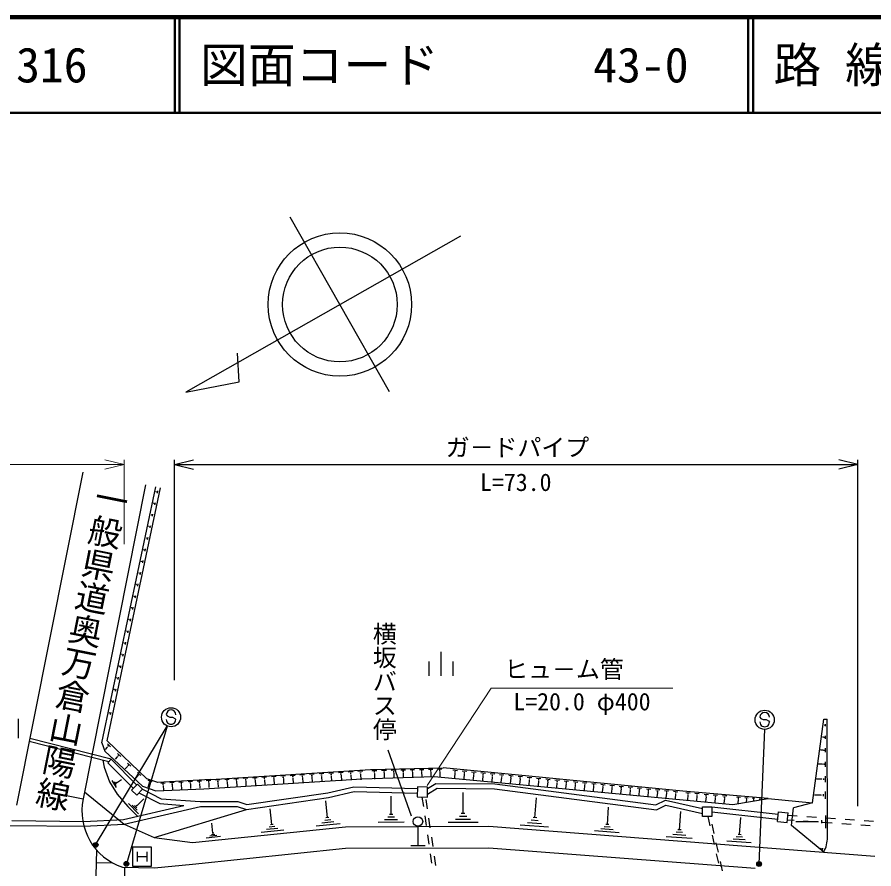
# Model space of a CAD drawing. Units: millimetres, scale not verified. Extents: x 40000 to 680000, y 20000 to 380000.
# Drawn here: x 101251 to 190885, y 290902 to 380000 of the extents above; entities that cross this region are included whole.
import ezdxf
from ezdxf.enums import TextEntityAlignment as Align

# ---------------------------------------------------------------- set-up
doc = ezdxf.new("R2010")
doc.units = ezdxf.units.MM
doc.header["$LTSCALE"] = 1000
doc.header["$PDMODE"] = 32
doc.header["$PDSIZE"] = 500
for name, color, linetype, lineweight in [('S-BGD', 7, 'Continuous', 25), ('S-STR-HTXT', 7, 'Continuous', 13), ('S-STR-STRC', 7, 'Continuous', 25), ('S-TTL', 2, 'Continuous', 140), ('S-TTL-LINE', 7, 'Continuous', 50)]:
    doc.layers.add(name, color=color, linetype=linetype, lineweight=lineweight)
doc.layers.add('S-TTL-TXT', color=7, linetype='Continuous')
doc.styles.add('@ＭＳ ゴシック', font='')
doc.styles.add('ＭＳ ゴシック', font='')
doc.styles.get('@ＭＳ ゴシック').set_extended_font_data('@MS Gothic')
doc.styles.get('ＭＳ ゴシック').set_extended_font_data('MS Gothic')

msp = doc.modelspace()

# ---------------------------------------------------------------- linework, layer by layer
at = {"layer": 'S-BGD'}
for p, q in [((140207, 340809), (129830, 359066)), ((147625, 357102), (118909, 340782)), ((124472, 341866), (124317, 344863)), ((118909, 340782), (124472, 341866)), ((108109, 332389), (101201, 297566)), ((114680, 331085), (108161, 298218)), ((110101, 304092), (115776, 330853)), ((110657, 304299), (116247, 330754)), ((115811, 330358), (115775, 330365)), ((115809, 330350), (115813, 330365)), ((115875, 330313), (115888, 330372)), ((115927, 330210), (115977, 330446)), ((115554, 329144), (115517, 329151)), ((115553, 329136), (115556, 329151)), ((115619, 329099), (115631, 329158)), ((115671, 328996), (115721, 329232)), ((115297, 327929), (115260, 327937)), ((115296, 327922), (115299, 327936)), ((115362, 327884), (115374, 327943)), ((115414, 327781), (115464, 328017)), ((115040, 326714), (115002, 326722)), ((115039, 326706), (115042, 326721)), ((115105, 326669), (115118, 326728)), ((115157, 326565), (115207, 326802)), ((114783, 325498), (114744, 325507)), ((114781, 325491), (114785, 325506)), ((114848, 325454), (114861, 325513)), ((114900, 325350), (114951, 325587)), ((114526, 324282), (114486, 324291)), ((114524, 324275), (114527, 324290)), ((114591, 324238), (114603, 324297)), ((114643, 324133), (114694, 324371)), ((114269, 323066), (114229, 323074)), ((114267, 323059), (114270, 323073)), ((114334, 323021), (114346, 323081)), ((114386, 322917), (114437, 323155)), ((114011, 321849), (113970, 321858)), ((114010, 321842), (114013, 321857)), ((114076, 321804), (114089, 321864)), ((114129, 321700), (114180, 321938)), ((113754, 320632), (113712, 320641)), ((113752, 320624), (113755, 320639)), ((113819, 320587), (113832, 320647)), ((113872, 320482), (113922, 320721)), ((113496, 319414), (113454, 319423)), ((113494, 319407), (113498, 319422)), ((113562, 319369), (113574, 319429)), ((113614, 319264), (113665, 319504)), ((113238, 318196), (113196, 318205)), ((113237, 318189), (113240, 318204)), ((113304, 318151), (113317, 318211)), ((113357, 318046), (113408, 318286)), ((112981, 316978), (112938, 316987)), ((112979, 316970), (112982, 316985)), ((113046, 316932), (113059, 316992)), ((113099, 316827), (113150, 317067)), ((112723, 315759), (112679, 315768)), ((112721, 315751), (112724, 315766)), ((112789, 315713), (112801, 315773)), ((112842, 315608), (112893, 315848)), ((112584, 314388), (112635, 314629)), ((112465, 314539), (112421, 314549)), ((112463, 314532), (112466, 314547)), ((112531, 314494), (112544, 314554)), ((112207, 313319), (112162, 313329)), ((112205, 313312), (112208, 313327)), ((112273, 313274), (112286, 313334)), ((112326, 313168), (112377, 313410)), ((145609, 311100), (145609, 313600)), ((111949, 312099), (111903, 312109)), ((111947, 312091), (111950, 312107)), ((112015, 312053), (112028, 312114)), ((112068, 311947), (112120, 312189)), ((144359, 311100), (144359, 312600)), ((146859, 311100), (146859, 312600)), ((111690, 310878), (111644, 310888)), ((111689, 310871), (111692, 310886)), ((111757, 310833), (111770, 310893)), ((111810, 310726), (111862, 310969)), ((111432, 309657), (111385, 309667)), ((111430, 309649), (111434, 309665)), ((111499, 309611), (111511, 309672)), ((111552, 309505), (111604, 309748)), ((111174, 308435), (111126, 308445)), ((111172, 308428), (111175, 308443)), ((111240, 308390), (111253, 308450)), ((111294, 308283), (111345, 308526)), ((101375, 306591), (101375, 304591)), ((110915, 307213), (110867, 307224)), ((110914, 307206), (110917, 307221)), ((110982, 307167), (110995, 307228)), ((111036, 307061), (111087, 307304)), ((184451, 297810), (185661, 306569)), ((185661, 306569), (186012, 306549)), ((186051, 294213), (186012, 306549)), ((185677, 305927), (185672, 305927)), ((185677, 305920), (185677, 305935)), ((185746, 305899), (185745, 305956)), ((185815, 305813), (185814, 306043)), ((185819, 304503), (185818, 304825)), ((110833, 302115), (102524, 304238)), ((111079, 302362), (102583, 304533)), ((110101, 304092), (110433, 303220)), ((114830, 300322), (110657, 304299)), ((111031, 303666), (110693, 303988)), ((185625, 304663), (185497, 304663)), ((185625, 304653), (185625, 304673)), ((185722, 304623), (185722, 304704)), ((110433, 303220), (114376, 299562)), ((110668, 303624), (110459, 303405)), ((110679, 303614), (110658, 303635)), ((110807, 303686), (110723, 303766)), ((112087, 302660), (111756, 302975)), ((185570, 303306), (185310, 303305)), ((185570, 303293), (185570, 303319)), ((185696, 303254), (185696, 303359)), ((185823, 303097), (185822, 303518)), ((110234, 302268), (110361, 301549)), ((110726, 302008), (111079, 302362)), ((113754, 299687), (111079, 302362)), ((111732, 302619), (111495, 302371)), ((111742, 302609), (111722, 302629)), ((111868, 302679), (111785, 302758)), ((185828, 301587), (185826, 302115)), ((110361, 301549), (110916, 300016)), ((113400, 299334), (110726, 302008)), ((112789, 301620), (112561, 301382)), ((112799, 301611), (112778, 301630)), ((113136, 301660), (112812, 301969)), ((112922, 301679), (112841, 301756)), ((121524, 300252), (138234, 301291)), ((138234, 301291), (145823, 301455)), ((138352, 301193), (138883, 301205)), ((139379, 301215), (139895, 301226)), ((140391, 301237), (140892, 301248)), ((141388, 301259), (141874, 301269)), ((142370, 301280), (142841, 301290)), ((143337, 301301), (143793, 301311)), ((143511, 301168), (143625, 301170)), ((144290, 301322), (144732, 301331)), ((144459, 301192), (144569, 301195)), ((145229, 301342), (145682, 301352)), ((145401, 301210), (145515, 301212)), ((170912, 299020), (145823, 301455)), ((146836, 301256), (147317, 301209)), ((185510, 301850), (185109, 301849)), ((185510, 301834), (185510, 301867)), ((185669, 301785), (185668, 301917)), ((113838, 300628), (113620, 300399)), ((113848, 300619), (113828, 300638)), ((114178, 300667), (113861, 300969)), ((113968, 300686), (113889, 300761)), ((115979, 299953), (114830, 300322)), ((120777, 299279), (137325, 300332)), ((122967, 300273), (123436, 300301)), ((123936, 300331), (124408, 300360)), ((124908, 300390), (125385, 300418)), ((125885, 300448), (126365, 300477)), ((126073, 300315), (126194, 300322)), ((126865, 300507), (127350, 300536)), ((127056, 300373), (127177, 300380)), ((127850, 300566), (128338, 300596)), ((128042, 300431), (128164, 300438)), ((128096, 300287), (128127, 300289)), ((128112, 300288), (128144, 299752)), ((128838, 300626), (129331, 300656)), ((129032, 300489), (129155, 300497)), ((129087, 300344), (129118, 300346)), ((129103, 300345), (129135, 299803)), ((129831, 300686), (130328, 300715)), ((130027, 300548), (130151, 300555)), ((130082, 300401), (130113, 300403)), ((130098, 300402), (130131, 299854)), ((130828, 300745), (131329, 300776)), ((131025, 300606), (131151, 300614)), ((131081, 300459), (131113, 300461)), ((131097, 300460), (131130, 299906)), ((131830, 300806), (132335, 300836)), ((132028, 300665), (132154, 300673)), ((132085, 300517), (132116, 300519)), ((132100, 300518), (132134, 299958)), ((132835, 300866), (133344, 300897)), ((133035, 300725), (133163, 300732)), ((133092, 300575), (133124, 300577)), ((133108, 300576), (133142, 300010)), ((133845, 300927), (134358, 300958)), ((134046, 300784), (134175, 300792)), ((134104, 300633), (134136, 300635)), ((134120, 300634), (134154, 300062)), ((134858, 300988), (135376, 301019)), ((135062, 300844), (135191, 300852)), ((135120, 300691), (135152, 300693)), ((135136, 300692), (135171, 300115)), ((135876, 301049), (136399, 301080)), ((136082, 300904), (136212, 300912)), ((136140, 300750), (136173, 300752)), ((136156, 300751), (136191, 300168)), ((136899, 301110), (137425, 301142)), ((137106, 300964), (137237, 300972)), ((137165, 300809), (137197, 300811)), ((137181, 300810), (137216, 300221)), ((137325, 300332), (144899, 300568)), ((138555, 301038), (138688, 301041)), ((138608, 300880), (138641, 300880)), ((138625, 300880), (138637, 300294)), ((139576, 301065), (139705, 301068)), ((139628, 300911), (139660, 300912)), ((139644, 300911), (139656, 300347)), ((140582, 301091), (140707, 301094)), ((140632, 300942), (140664, 300943)), ((140648, 300942), (140660, 300399)), ((141573, 301117), (141695, 301120)), ((141622, 300972), (141652, 300973)), ((141637, 300973), (141648, 300450)), ((142549, 301143), (142667, 301145)), ((142597, 301002), (142626, 301003)), ((142611, 301003), (142622, 300500)), ((143557, 301032), (143585, 301032)), ((143571, 301032), (143582, 300550)), ((144503, 301061), (144531, 301061)), ((144517, 301061), (144527, 300599)), ((144899, 300568), (176129, 297628)), ((145447, 301074), (145475, 301075)), ((145461, 301075), (145472, 300564)), ((147049, 300944), (146998, 300421)), ((147003, 301094), (147123, 301082)), ((147034, 300945), (147064, 300943)), ((147815, 301161), (148294, 301114)), ((148026, 300850), (147976, 300329)), ((147980, 301000), (148100, 300988)), ((148011, 300851), (148041, 300849)), ((148792, 301066), (149270, 301020)), ((149003, 300756), (148952, 300237)), ((148957, 300905), (149076, 300894)), ((148988, 300758), (149018, 300755)), ((149767, 300972), (150244, 300925)), ((149978, 300662), (149927, 300145)), ((149932, 300811), (150051, 300800)), ((149963, 300664), (149993, 300661)), ((150741, 300877), (151216, 300831)), ((150951, 300569), (150901, 300053)), ((150906, 300717), (151024, 300706)), ((150936, 300570), (150966, 300567)), ((151714, 300783), (152188, 300737)), ((151923, 300475), (151873, 299962)), ((151878, 300623), (151996, 300612)), ((151908, 300477), (151938, 300474)), ((152685, 300688), (153158, 300642)), ((152894, 300382), (152844, 299870)), ((152849, 300529), (152967, 300518)), ((152879, 300383), (152909, 300380)), ((153655, 300594), (154126, 300549)), ((153863, 300289), (153814, 299779)), ((153818, 300436), (153936, 300424)), ((153848, 300290), (153878, 300287)), ((154623, 300500), (155093, 300455)), ((154786, 300342), (154903, 300331)), ((155591, 300406), (156059, 300361)), ((156556, 300313), (157023, 300267)), ((185447, 300288), (184893, 300286)), ((185447, 300268), (185447, 300308)), ((185639, 300208), (185639, 300369)), ((185833, 299968), (185831, 300610)), ((110916, 300016), (111707, 298705)), ((111645, 299397), (111187, 300157)), ((111606, 299633), (111377, 300013)), ((111625, 299773), (111511, 299963)), ((111673, 299867), (111615, 299962)), ((111644, 299914), (112176, 300235)), ((113219, 299152), (113829, 299762)), ((113829, 299762), (114368, 299223)), ((114376, 299562), (115751, 299061)), ((115054, 299870), (114910, 299421)), ((114925, 300187), (115342, 300053)), ((115041, 299874), (115067, 299865)), ((115042, 300011), (115146, 299978)), ((121524, 300252), (115979, 299953)), ((116295, 299872), (116740, 299899)), ((116470, 299749), (116581, 299756)), ((116520, 299618), (116547, 299620)), ((116533, 299619), (116562, 299145)), ((117242, 299929), (117686, 299956)), ((117416, 299806), (117527, 299813)), ((117466, 299675), (117494, 299677)), ((117480, 299676), (117508, 299202)), ((118186, 299986), (118634, 300013)), ((118362, 299861), (118474, 299868)), ((118412, 299730), (118440, 299731)), ((118426, 299730), (118455, 299251)), ((119134, 300043), (119587, 300070)), ((119312, 299917), (119425, 299924)), ((119363, 299784), (119391, 299786)), ((119377, 299785), (119406, 299300)), ((120087, 300100), (120543, 300127)), ((120266, 299973), (120380, 299980)), ((120317, 299839), (120345, 299841)), ((120331, 299840), (120361, 299349)), ((121043, 300158), (121503, 300185)), ((121224, 300030), (121339, 300037)), ((121275, 299894), (121304, 299896)), ((121290, 299895), (121319, 299399)), ((122003, 300215), (122467, 300243)), ((122186, 300086), (122302, 300093)), ((122238, 299950), (122267, 299951)), ((122252, 299951), (122282, 299449)), ((123152, 300143), (123269, 300150)), ((123204, 300005), (123233, 300007)), ((123218, 300006), (123249, 299499)), ((124121, 300200), (124239, 300207)), ((124174, 300061), (124204, 300063)), ((124189, 300062), (124220, 299549)), ((125095, 300258), (125214, 300265)), ((125149, 300117), (125178, 300119)), ((125164, 300118), (125195, 299599)), ((126127, 300174), (126157, 300176)), ((126142, 300175), (126174, 299650)), ((127110, 300230), (127140, 300232)), ((127125, 300231), (127157, 299701)), ((133748, 298871), (136463, 299487)), ((136463, 299487), (143087, 299324)), ((143126, 299470), (143097, 298433)), ((144198, 299440), (143126, 299470)), ((144168, 298403), (144198, 299440)), ((144194, 299318), (145066, 299836)), ((145066, 299836), (151213, 299784)), ((151213, 299784), (168069, 297591)), ((154831, 300196), (154782, 299688)), ((154816, 300197), (154846, 300194)), ((155797, 300103), (155748, 299597)), ((155753, 300249), (155870, 300237)), ((155783, 300104), (155812, 300101)), ((156763, 300010), (156714, 299506)), ((156718, 300156), (156834, 300144)), ((156748, 300011), (156777, 300008)), ((157521, 300219), (157986, 300174)), ((157726, 299917), (157677, 299415)), ((157682, 300062), (157798, 300051)), ((157712, 299919), (157741, 299916)), ((158483, 300126), (158948, 300081)), ((158689, 299825), (158640, 299325)), ((158644, 299969), (158760, 299958)), ((158674, 299826), (158703, 299823)), ((159445, 300032), (159908, 299987)), ((159649, 299732), (159601, 299234)), ((159605, 299877), (159721, 299865)), ((159635, 299734), (159664, 299731)), ((160405, 299939), (160867, 299894)), ((160609, 299640), (160561, 299144)), ((160565, 299784), (160680, 299773)), ((160595, 299641), (160623, 299639)), ((161364, 299846), (161824, 299801)), ((161567, 299548), (161519, 299054)), ((161523, 299691), (161638, 299680)), ((161553, 299549), (161581, 299546)), ((162321, 299753), (162780, 299709)), ((162524, 299456), (162476, 298964)), ((162480, 299599), (162595, 299588)), ((162510, 299457), (162538, 299454)), ((163277, 299660), (163735, 299616)), ((163435, 299507), (163550, 299495)), ((164232, 299568), (164688, 299524)), ((164390, 299414), (164504, 299403)), ((165185, 299475), (165640, 299431)), ((166137, 299383), (166590, 299339)), ((104826, 298880), (108161, 298218)), ((108305, 298949), (112441, 295565)), ((111707, 298705), (112822, 297431)), ((113758, 298613), (113219, 299152)), ((114368, 299223), (113758, 298613)), ((113995, 298850), (116191, 297752)), ((114368, 299223), (116327, 298244)), ((115751, 299061), (120777, 299279)), ((125281, 297626), (133748, 298871)), ((133840, 298379), (136513, 298986)), ((136513, 298986), (143108, 298823)), ((140377, 296586), (140371, 298498)), ((144178, 298726), (145202, 299335)), ((145202, 299335), (151179, 299284)), ((147909, 296701), (147902, 298890)), ((151179, 299284), (168155, 297075)), ((163479, 299364), (163432, 298874)), ((163465, 299365), (163494, 299362)), ((164433, 299272), (164386, 298784)), ((164419, 299273), (164448, 299271)), ((165386, 299180), (165339, 298694)), ((165342, 299322), (165456, 299311)), ((165372, 299182), (165400, 299179)), ((166337, 299089), (166290, 298605)), ((166294, 299230), (166407, 299219)), ((166323, 299090), (166351, 299088)), ((167087, 299291), (167539, 299247)), ((167287, 298998), (167240, 298515)), ((167244, 299139), (167357, 299128)), ((167273, 298999), (167301, 298996)), ((168037, 299199), (168487, 299155)), ((168236, 298906), (168189, 298426)), ((168192, 299047), (168305, 299036)), ((168222, 298908), (168250, 298905)), ((168984, 299107), (169433, 299063)), ((169183, 298815), (169136, 298337)), ((169140, 298956), (169252, 298945)), ((169169, 298817), (169197, 298814)), ((169931, 299015), (170378, 298971)), ((170129, 298724), (170082, 298248)), ((170086, 298864), (170198, 298853)), ((170115, 298726), (170143, 298723)), ((179835, 298264), (170912, 299020)), ((171219, 298894), (171667, 298856)), ((171375, 298745), (171487, 298735)), ((171420, 298606), (171379, 298125)), ((171406, 298607), (171434, 298604)), ((172166, 298813), (172619, 298775)), ((172324, 298663), (172438, 298653)), ((172369, 298522), (172328, 298036)), ((172355, 298524), (172384, 298521)), ((173118, 298733), (173575, 298694)), ((173278, 298581), (173392, 298571)), ((174074, 298652), (174536, 298612)), ((174236, 298498), (174351, 298489)), ((175035, 298570), (175501, 298531)), ((185378, 298611), (184662, 298609)), ((185378, 298587), (185378, 298635)), ((185608, 298516), (185607, 298708)), ((185838, 298230), (185836, 298995)), ((113955, 296661), (112916, 297741)), ((113759, 297513), (114515, 298240)), ((116191, 297752), (118696, 297544)), ((116327, 298244), (120393, 297942)), ((120393, 297942), (124348, 297941)), ((124348, 297941), (125281, 297626)), ((125235, 297114), (133840, 298379)), ((133719, 296254), (133537, 298020)), ((143097, 298433), (144168, 298403)), ((143608, 298418), (143751, 297429)), ((144191, 297185), (144047, 298175)), ((155430, 296257), (155581, 298329)), ((168069, 297591), (169073, 298088)), ((169073, 298088), (172941, 297215)), ((173323, 298439), (173282, 297946)), ((173309, 298440), (173338, 298438)), ((174282, 298355), (174239, 297856)), ((174267, 298356), (174296, 298354)), ((175198, 298415), (175315, 298406)), ((175245, 298271), (175202, 297766)), ((175230, 298272), (175259, 298269)), ((176129, 297628), (179835, 298264)), ((176499, 298446), (176931, 298409)), ((176650, 298302), (176758, 298293)), ((176693, 298168), (176659, 297768)), ((176680, 298169), (176707, 298167)), ((177401, 298369), (177717, 298343)), ((177512, 298265), (177590, 298258)), ((177543, 298167), (177522, 297916)), ((177533, 298168), (177553, 298166)), ((178194, 298302), (178407, 298284)), ((178269, 298232), (178322, 298227)), ((178290, 298166), (178280, 298046)), ((178283, 298167), (178296, 298165)), ((178891, 298243), (179013, 298233)), ((178933, 298203), (178964, 298200)), ((178942, 298165), (178949, 298165)), ((178946, 298165), (178945, 298160)), ((179835, 298264), (184451, 297810)), ((184451, 297810), (182470, 297292)), ((112371, 296062), (118696, 297544)), ((112441, 295565), (120451, 297442)), ((112822, 297431), (113855, 296410)), ((113803, 297035), (113283, 297575)), ((113781, 297274), (113521, 297544)), ((113824, 297445), (113694, 297580)), ((115600, 294194), (125235, 297114)), ((120451, 297442), (124266, 297441)), ((124266, 297441), (125235, 297114)), ((127891, 295539), (127720, 297199)), ((148104, 296701), (147713, 296700)), ((163008, 295543), (163138, 297344)), ((168155, 297075), (169136, 297561)), ((169136, 297561), (172941, 296702)), ((170559, 294988), (170697, 296895)), ((172941, 297379), (173927, 297379)), ((172941, 296382), (172941, 297379)), ((173927, 297379), (180886, 296612)), ((173927, 297379), (173927, 296382)), ((173927, 296875), (180832, 296115)), ((180804, 295867), (180914, 296861)), ((180914, 296861), (181908, 296751)), ((181798, 295757), (181908, 296751)), ((182268, 295454), (182470, 297292)), ((100706, 295951), (108227, 295866)), ((108227, 295866), (112371, 296062)), ((134401, 295815), (133140, 295685)), ((134060, 296035), (133430, 295970)), ((133877, 296271), (133561, 296238)), ((141062, 296042), (139696, 296038)), ((140719, 296314), (140036, 296312)), ((140548, 296587), (140206, 296586)), ((143895, 296439), (144038, 295449)), ((144478, 295206), (144334, 296195)), ((148693, 296078), (147129, 296073)), ((148301, 296389), (147519, 296387)), ((155779, 295934), (155039, 295988)), ((155615, 296243), (155245, 296270)), ((173927, 296382), (172941, 296382)), ((173510, 296382), (173731, 295406)), ((176832, 294481), (176961, 296260)), ((180804, 295867), (181798, 295757)), ((182533, 295958), (181826, 296006)), ((181880, 296503), (182878, 296435)), ((185058, 295832), (182720, 295825)), ((184529, 295821), (183531, 295890)), ((183876, 296367), (184874, 296299)), ((185059, 295791), (185058, 295873)), ((185455, 295668), (185454, 295998)), ((185852, 295175), (185848, 296494)), ((185871, 296231), (186869, 296163)), ((187867, 296095), (188864, 296027)), ((189862, 295959), (190860, 295891)), ((100467, 295454), (108236, 295366)), ((108236, 295366), (112441, 295565)), ((112441, 295565), (115600, 294194)), ((119602, 293656), (135597, 295306)), ((121742, 294644), (121634, 295687)), ((129150, 294950), (126779, 294706)), ((128533, 295126), (127347, 295004)), ((128212, 295333), (127619, 295272)), ((128039, 295555), (127743, 295524)), ((135058, 295628), (132536, 295368)), ((135597, 295306), (150597, 295353)), ((141745, 295771), (139014, 295763)), ((149475, 295767), (146348, 295758)), ((150597, 295353), (190991, 292247)), ((156846, 295261), (153886, 295476)), ((156127, 295611), (154647, 295718)), ((163614, 294982), (162327, 295076)), ((163311, 295263), (162668, 295310)), ((163169, 295532), (162847, 295555)), ((170729, 294976), (170389, 295000)), ((174172, 294590), (173951, 295566)), ((185649, 292658), (182268, 295454)), ((186524, 295685), (185526, 295753)), ((188519, 295549), (187522, 295617)), ((190515, 295413), (189517, 295481)), ((115600, 294194), (119602, 293656)), ((122533, 294274), (121043, 294120)), ((122145, 294384), (121400, 294307)), ((121943, 294514), (121571, 294476)), ((121835, 294653), (121649, 294634)), ((144182, 294460), (144326, 293470)), ((144765, 293226), (144622, 294216)), ((164238, 294678), (161666, 294865)), ((171862, 294072), (169138, 294270)), ((171200, 294394), (169838, 294493)), ((170880, 294691), (170199, 294740)), ((173951, 294431), (174172, 293455)), ((177430, 293926), (176159, 294018)), ((177131, 294203), (176495, 294250)), ((176990, 294469), (176673, 294492)), ((135604, 293056), (150604, 293103)), ((150604, 293103), (178455, 290962)), ((174613, 292640), (174392, 293615)), ((178047, 293626), (175505, 293810)), ((109544, 292891), (109288, 283474)), ((119609, 291406), (135604, 293056)), ((144469, 292481), (144613, 291491)), ((145053, 291247), (144909, 292237)), ((174393, 292480), (174613, 291505)), ((185415, 292990), (185268, 293028)), ((185413, 292985), (185416, 292996)), ((185462, 292954), (185473, 292999)), ((185498, 292874), (185544, 293051)), ((109508, 291570), (111233, 291523)), ((115610, 290994), (119609, 291406)), ((175054, 290689), (174834, 291664)), ((112273, 291068), (115610, 290994)), ((112496, 291063), (112290, 283484))]:
    msp.add_line(p, q, dxfattribs=at)
for radius in [7500, 6000]:
    msp.add_circle((135019, 349937), radius, dxfattribs=at)
for centre, radius, start, end in [((114232, 296952), 6202, 168.22209, 251.59029), ((182261, 294363), 3793, 333.27966, 357.7246)]:
    msp.add_arc(centre, radius, start, end, dxfattribs=at)
at = {"layer": 'S-STR-HTXT'}
for p, q in [((112441, 333201), (110441, 333701)), ((112441, 324854), (112441, 333701)), ((81569, 333201), (112441, 333201)), ((112441, 333201), (110441, 332701)), ((144136, 299633), (150845, 309815)), ((169845, 309815), (150845, 309815))]:
    msp.add_line(p, q, dxfattribs=at)
at = {"layer": 'S-STR-STRC'}
for p, q in [((117699, 310633), (117699, 333701)), ((117699, 333201), (119699, 333701)), ((189222, 333201), (187222, 333701)), ((189222, 297463), (189222, 333701)), ((117699, 333201), (189222, 333201)), ((117699, 333201), (119699, 332701)), ((189222, 333201), (187222, 332701)), ((116859, 307034), (116965, 306898)), ((116965, 306898), (117210, 306786)), ((117210, 306786), (117511, 306783)), ((117511, 306783), (117756, 306644)), ((117756, 306644), (117855, 306526)), ((178964, 306770), (179070, 306633)), ((179070, 306633), (179315, 306521)), ((179315, 306521), (179616, 306519)), ((179616, 306519), (179861, 306380)), ((179861, 306380), (179960, 306262)), ((178881, 291413), (179461, 305498)), ((142504, 296430), (140067, 303335)), ((143183, 295355), (143183, 293355)), ((113325, 293189), (113325, 291189)), ((115325, 293189), (113325, 293189)), ((115325, 291189), (115325, 293189)), ((142433, 293355), (143933, 293355)), ((113825, 292689), (113825, 291689)), ((114825, 292689), (114825, 291689)), ((113825, 292189), (114825, 292189)), ((113325, 291189), (115325, 291189))]:
    msp.add_line(p, q, dxfattribs=at)
msp.add_lwpolyline([(109464, 293409), (116958, 305845), (112682, 291428)], dxfattribs=at)
for centre, radius in [((117356, 306763), 1000), ((179461, 306498), 1000), ((143183, 295855), 500), ((109464, 293409), 150), ((109464, 293409), 120), ((109464, 293409), 90), ((109464, 293409), 60), ((109464, 293409), 30), ((112682, 291428), 150), ((112682, 291428), 120), ((112682, 291428), 90), ((112682, 291428), 60), ((112682, 291428), 30), ((178881, 291413), 150), ((178881, 291413), 120), ((178881, 291413), 90), ((178881, 291413), 60), ((178881, 291413), 30)]:
    msp.add_circle(centre, radius, dxfattribs=at)
for centre, start, end in [((117359, 307030), 359.55488, 179.55488), ((179464, 306766), 359.55488, 179.55488), ((117355, 306530), 179.55488, 359.55488), ((179460, 306266), 179.55488, 359.55488)]:
    msp.add_arc(centre, 500, start, end, dxfattribs=at)
for p in [(109464, 293409), (109464, 293409), (112682, 291428), (112682, 291428), (178881, 291413), (178881, 291413)]:
    msp.add_point(p, dxfattribs=at)
at = {"layer": 'S-TTL'}
msp.add_line((680000, 380000), (40000, 380000), dxfattribs=at)
at = {"layer": 'S-TTL-LINE'}
for p, q in [((117750, 380000), (117750, 370000)), ((118250, 380000), (118250, 370000)), ((177750, 380000), (177750, 370000)), ((178250, 380000), (178250, 370000)), ((40000, 370000), (680000, 370000))]:
    msp.add_line(p, q, dxfattribs=at)

# ---------------------------------------------------------------- texts
at = {"layer": 'S-BGD', "style": '@ＭＳ ゴシック'}
msp.add_text('一般県道奥万倉山陽線', height=2566, rotation=258.78, dxfattribs=at).set_placement((108052, 314146), align=Align.MIDDLE_CENTER)
at = {"layer": 'S-STR-HTXT', "style": 'ＭＳ ゴシック'}
msp.add_text('ヒュ－ム管', height=1833, dxfattribs=at).set_placement((152220, 310315), align=Align.BOTTOM_LEFT)
msp.add_text('L=20.0 φ400', height=1833, dxfattribs=at).set_placement((160345, 309315), align=Align.TOP_CENTER)
at = {"layer": 'S-STR-STRC', "style": 'ＭＳ ゴシック'}
msp.add_text('ガ－ドパイプ', height=1833, dxfattribs=at).set_placement((153594, 333516), align=Align.BOTTOM_CENTER)
msp.add_text('L=73.0', height=1833, dxfattribs=at).set_placement((153420, 331346), align=Align.MIDDLE_CENTER)
at = {"layer": 'S-STR-STRC', "style": '@ＭＳ ゴシック'}
msp.add_text('横坂バス停', height=1833, rotation=270, dxfattribs=at).set_placement((138219, 310511), align=Align.BOTTOM_CENTER)
at = {"layer": 'S-TTL-TXT', "style": 'ＭＳ ゴシック'}
for s, p in [('路 線 名', (180380, 375000)), ('316', (101142, 375000)), ('図面コード', (120380, 375000)), ('43-0', (161521, 375000))]:
    msp.add_text(s, height=3666, dxfattribs=at).set_placement(p, align=Align.MIDDLE_LEFT)

doc.saveas('drawing.dxf')
